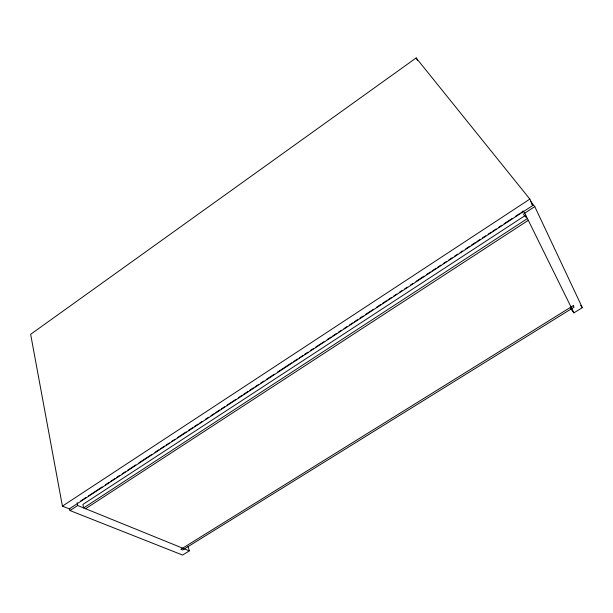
<?xml version="1.0" encoding="UTF-8"?>
<svg xmlns="http://www.w3.org/2000/svg" width="613" height="613" viewBox="0 0 613 613"><rect width="100%" height="100%" fill="white"/><g stroke="black" fill="none" stroke-linecap="round" stroke-linejoin="round"><path stroke-width="0.92" d="M416.15 57.944L30.65 334.323L62.426 506.131L69.33 508.874L532.85 205.432L529.847 199.087L416.15 57.944L417.461 60.388M62.426 506.131L529.847 199.087M80.456 501.135L86.065 497.465M88.464 495.894L102.08 486.975M105.283 484.875L109.29 482.255M110.892 481.205L114.892 478.584M116.493 477.535L119.696 475.443M122.102 473.864L125.305 471.765M127.711 470.194L135.718 464.953M138.921 462.853L151.733 454.463M154.936 452.363L158.943 449.743M160.545 448.693L164.552 446.072M166.154 445.023L169.357 442.923M171.755 441.352L174.958 439.253M177.364 437.682L186.176 431.912M188.574 430.341L192.582 427.721M194.183 426.671L198.183 424.05M199.784 423.001L202.19 421.422M205.393 419.33L208.596 417.231M211.002 415.652L214.205 413.56M215.807 412.511L219.806 409.89M221.408 408.84L224.619 406.741M227.017 405.17L235.829 399.4M238.227 397.829L242.235 395.201M243.836 394.151L247.844 391.531M249.445 390.481L253.445 387.86M255.046 386.811L258.249 384.719M260.655 383.14L263.858 381.048M266.264 379.47L274.272 374.229M277.474 372.129L291.888 362.689M293.489 361.639L297.497 359.019M299.098 357.969L303.098 355.348M304.699 354.299L307.91 352.199M310.308 350.628L313.511 348.529M315.917 346.958L323.925 341.717M327.127 339.617L331.135 336.997M332.736 335.947L336.736 333.326M338.338 332.277L341.541 330.177M343.947 328.606L347.15 326.507M349.556 324.936L352.759 322.836M354.36 321.787L357.563 319.687M359.961 318.116L363.164 316.017M365.57 314.446L373.578 309.197M376.78 307.105L380.788 304.477M382.389 303.435L386.389 300.807M387.998 299.757L391.201 297.665M393.6 296.087L396.803 293.995M399.209 292.416L402.412 290.324M404.81 288.746L407.216 287.175M410.419 285.076L412.825 283.505M416.028 281.405L424.035 276.164M426.433 274.586L430.441 271.965M432.042 270.915L436.05 268.295M437.651 267.245L440.854 265.145M443.253 263.575L446.456 261.475M448.862 259.904L452.065 257.805M454.471 256.234L457.673 254.134M460.072 252.564L462.478 250.993M465.681 248.893L469.688 246.273M471.29 245.223L475.29 242.602M476.891 241.553L480.094 239.453M482.5 237.882L485.703 235.783M488.101 234.212L491.312 232.112M492.913 231.063L496.116 228.963M498.515 227.392L501.718 225.293M504.124 223.722L512.131 218.473M515.334 216.381L519.341 213.753M520.943 212.711L522.544 211.661M70.005 510.56L77.698 505.526L189.333 550.872L182.574 555.056L70.005 510.56L69.644 508.675M534.774 206.596L582.35 307.657L573.921 312.868L524.766 213.14L534.774 206.596L530.59 201.393M525.088 215.569L82.916 504.43L83.629 507.932L527.425 218.542M85.582 508.729L528.299 220.32M531.655 203.937L532.85 205.432M522.989 210.887L524.766 213.14M523.234 213.853L526.046 217.446M580.603 305.374L582.35 307.657M570.465 308.301L573.921 312.868M188.03 546.29L189.333 550.872M77.146 502.706L77.698 505.526M573.285 305.619L180.85 549.286L182.613 549.991L574.044 307.167L573.285 305.619"/></g></svg>
